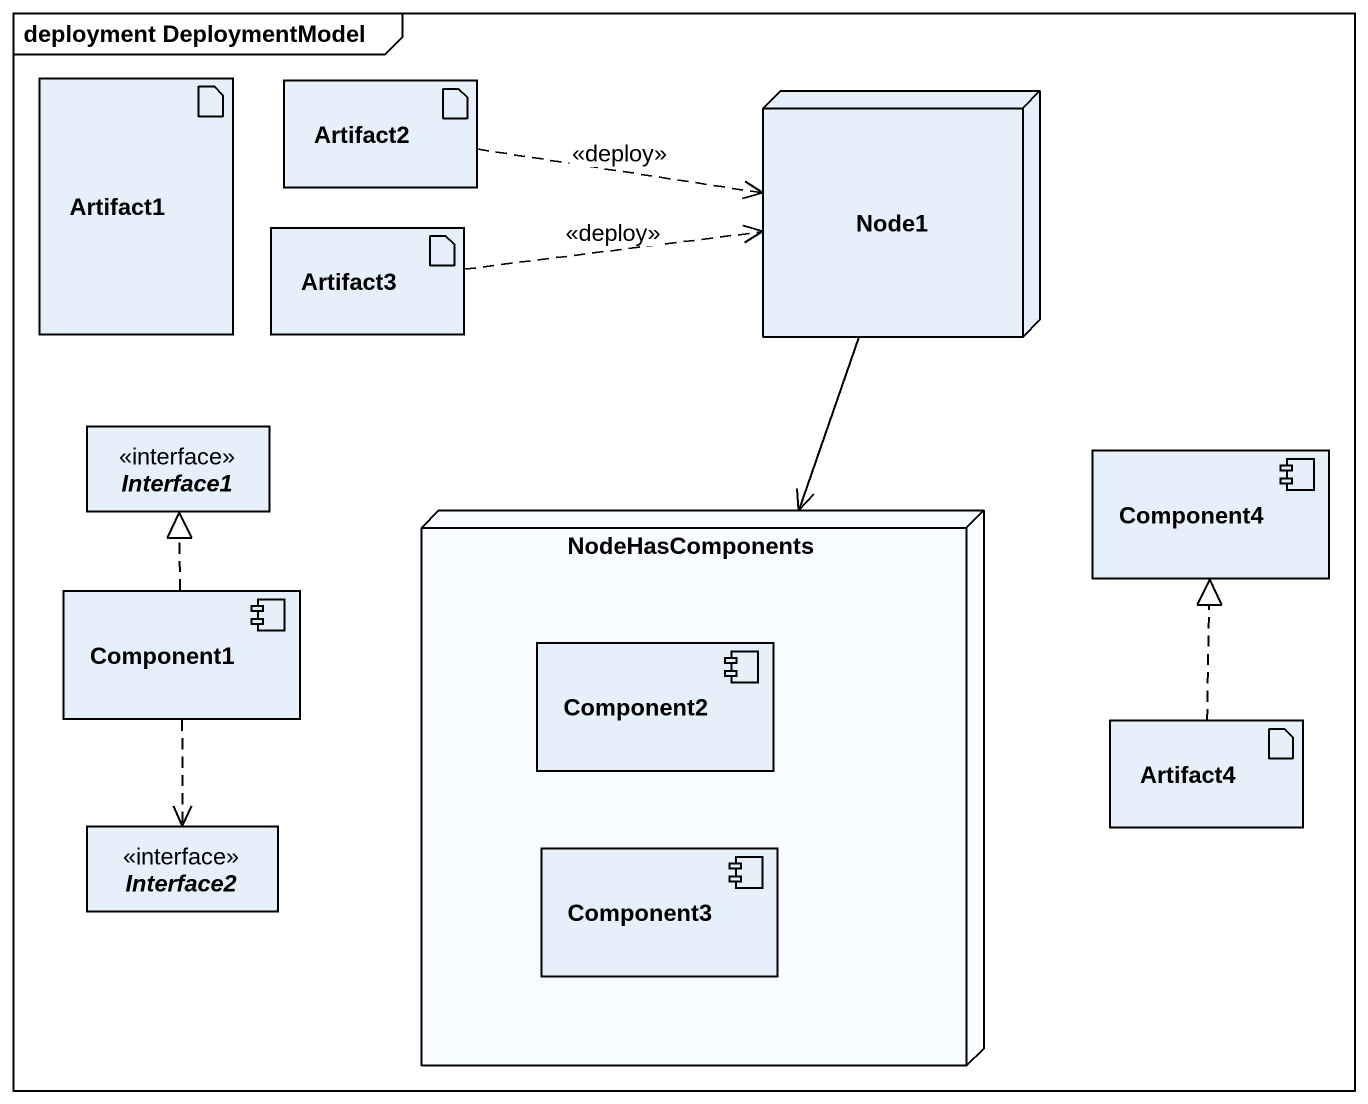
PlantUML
@startuml
mainframe deployment DeploymentModel
allowmixing
hide circle
hide empty members
artifact Artifact1
artifact Artifact2
node Node1
artifact Artifact3
interface Interface1
component Component4
node NodeHasComponents {
  component Component2
  component Component3
}
component Component1
artifact Artifact4
interface Interface2
Artifact2 .right.> Node1 : <<deploy>>
Node1 --> NodeHasComponents
Artifact3 .right.> Node1 : <<deploy>>
Component1 .up.|> Interface1
Component1 ..> Interface2
Artifact4 .up.|> Component4
@enduml
